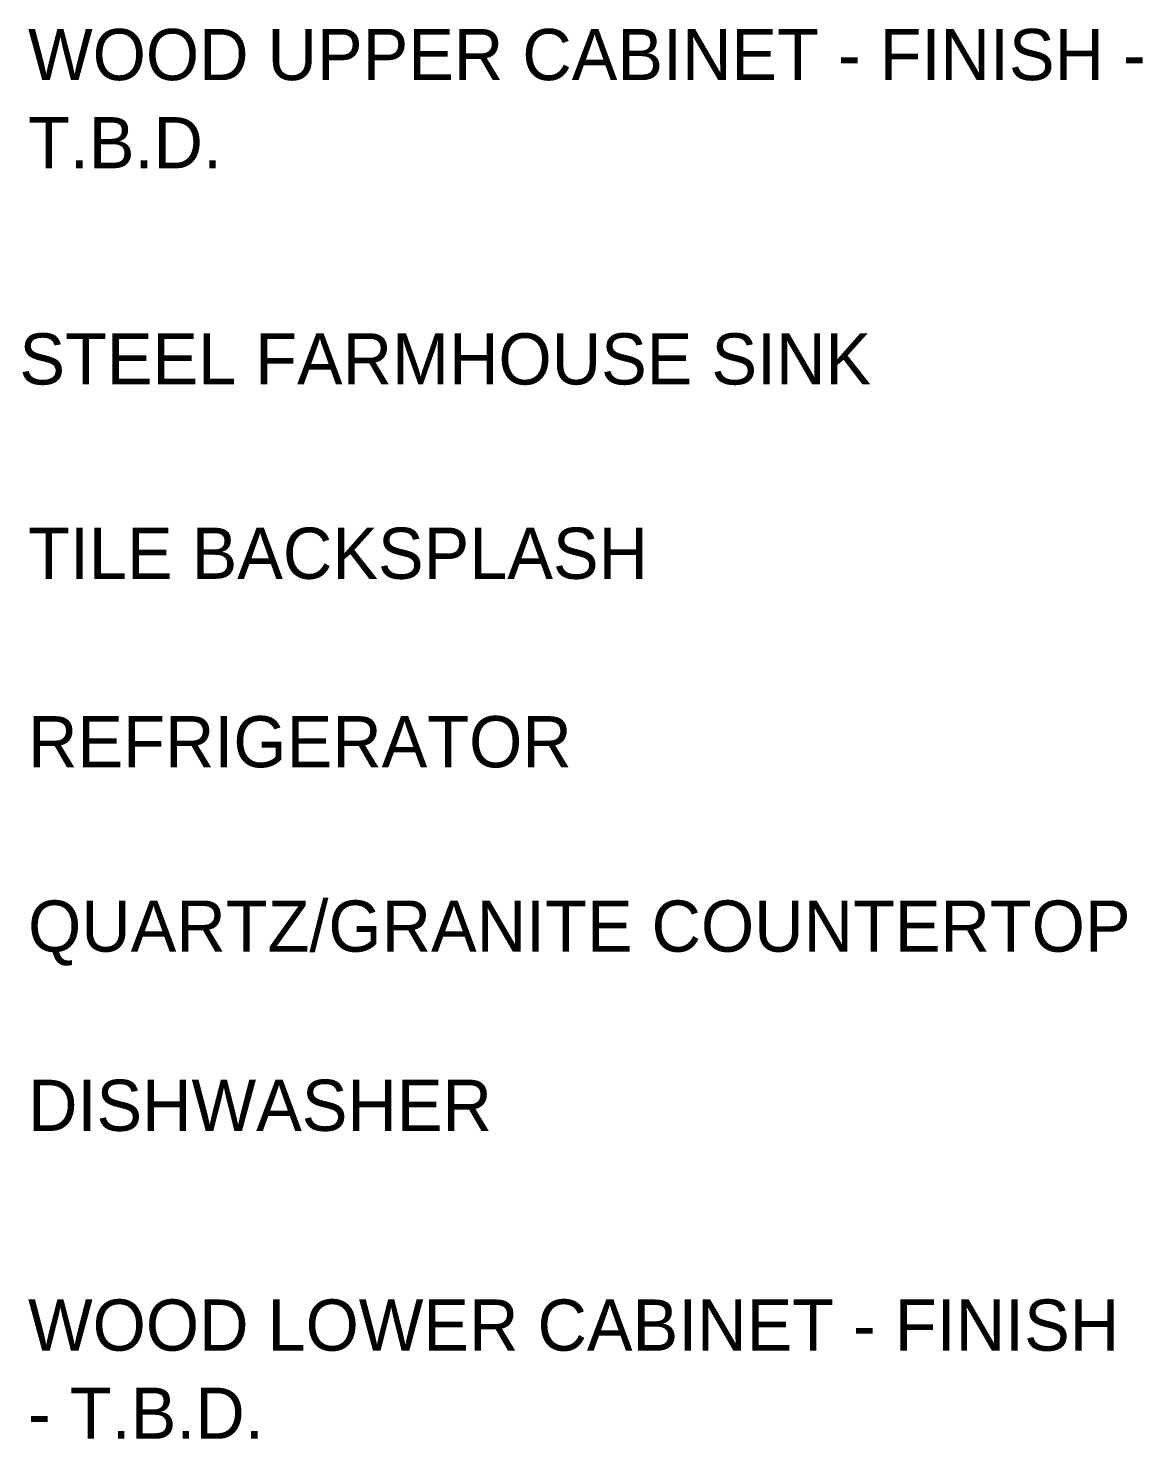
# Model space of a CAD drawing. Header units: inches. Extents: x -2718 to -922, y 119 to 10852.
# Drawn here: x -987.2 to -921.9, y 167.4 to 250.1 of the extents above; entities that cross this region are included whole.
import ezdxf

# ---------------------------------------------------------------- set-up
doc = ezdxf.new("R2010")
doc.units = ezdxf.units.IN
doc.header["$MEASUREMENT"] = 0
doc.layers.add('A-ANNO-NOTE', color=131, linetype='Continuous', lineweight=9)
doc.layers.add('G-ANNO-TEXT', color=231, linetype='Continuous', lineweight=9)
doc.styles.add('Century Gothic', font='ufonts.com_century-gothic.ttf', dxfattribs={"height": 3})

msp = doc.modelspace()

# ---------------------------------------------------------------- texts
at = {"layer": 'A-ANNO-NOTE', "insert": (-987.74, 232.209), "char_height": 3, "width": 57.368, "attachment_point": 1, "style": 'Century Gothic'}
msp.add_mtext('STEEL FARMHOUSE SINK', dxfattribs=at)
at = {"layer": 'G-ANNO-TEXT', "char_height": 3, "attachment_point": 1, "style": 'Century Gothic'}
for s, insert, width in [('WOOD UPPER CABINET - FINISH -', (-987.232, 250.054), 79.891), ('T.B.D.', (-987.232, 244.887), 13.231), ('TILE BACKSPLASH', (-987.232, 220.814), 41.814), ('REFRIGERATOR', (-987.232, 209.763), 36.764), ('QUARTZ/GRANITE COUNTERTOP', (-987.232, 198.954), 78.376), ('DISHWASHER', (-987.232, 188.446), 31.916), ('WOOD LOWER CABINET - FINISH', (-987.232, 175.56), 78.982), ('- T.B.D.', (-987.232, 170.393), 16.362)]:
    msp.add_mtext(s, dxfattribs=dict(at, insert=insert, width=width))

doc.saveas('drawing.dxf')
